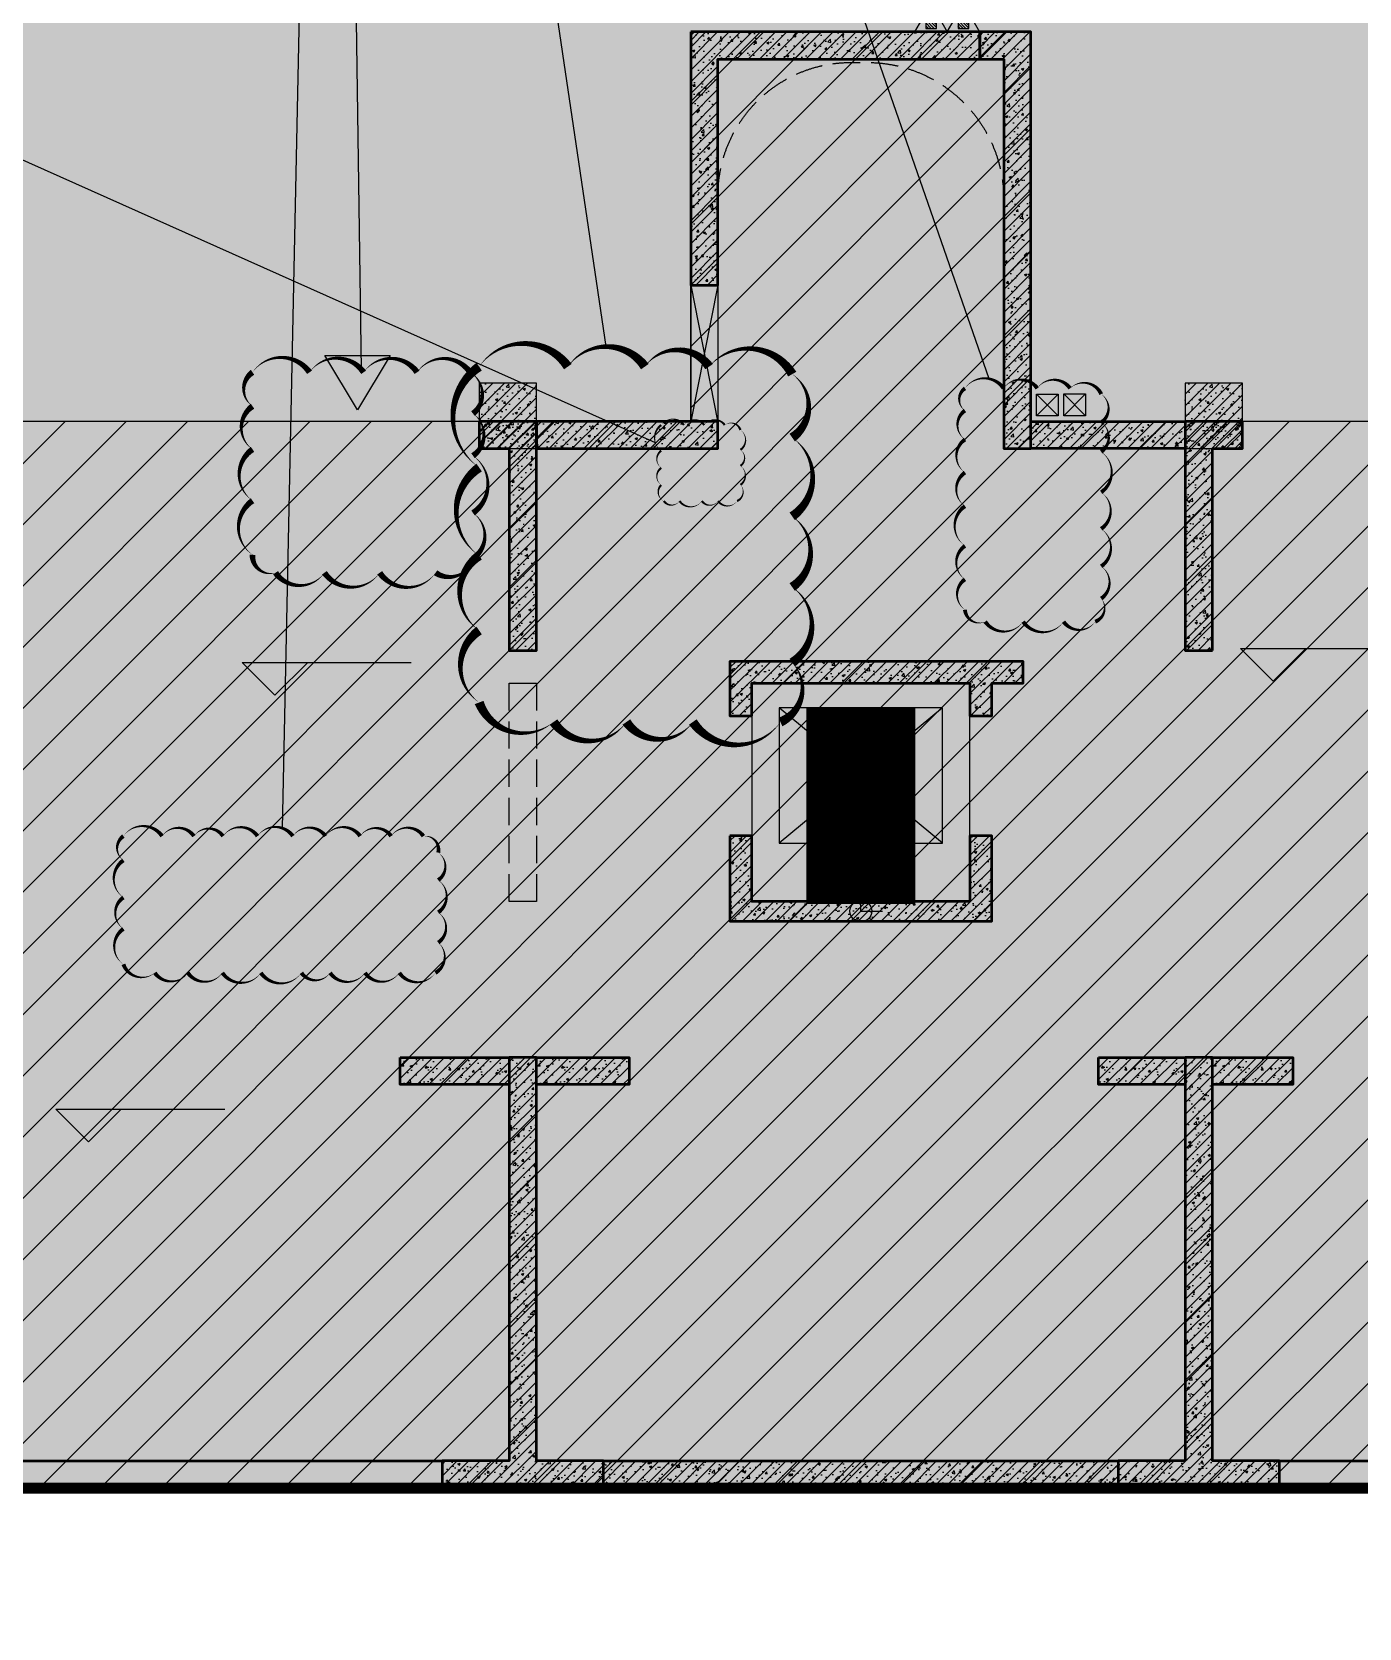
# Model space of a CAD drawing. Extents: x -1338203 to 1886333, y -530034 to 1031844.
# Drawn here: x 656516 to 668685, y 80364 to 94996 of the extents above; entities that cross this region are included whole.
import ezdxf

# ---------------------------------------------------------------- set-up
doc = ezdxf.new("R2010")
doc.units = 0
doc.header["$LTSCALE"] = 1000
doc.header["$MEASUREMENT"] = 0
doc.linetypes.add('A-14-平面B1$0$DASH', pattern=[0.35, 0.25, -0.1])
for name, color, linetype, plot in [('A-001-主楼相对位置参照$0$AAD-A-MARK', 6, 'Continuous', False), ('A-14-平面B1$0$AAD-A-MARK', 6, 'Continuous', False), ('A-14-平面B1$0$AAD-A-MODIFY_20230109', 201, 'Continuous', False), ('A-14-平面B1$0$AAD-A-MODIFY_20230111', 201, 'Continuous', False), ('S14柱墙B1_1$0$AAD-A-MARK', 6, 'Continuous', False), ('负一层消火栓$0$0P-辅助框', 8, 'Continuous', False)]:
    doc.layers.add(name, color=color, linetype=linetype, plot=plot)
for name, color, linetype in [('A-14-平面B1$0$0A-A-SYMB-ELEV', 150, 'Continuous'), ('A-14-平面B1$0$0A-B-D&W', 135, 'Continuous'), ('A-14-平面B1$0$0A-E-EVTR', 2, 'Continuous'), ('A-14-平面B1$0$0A-E-STRS', 2, 'Continuous'), ('p-a-core', 1, 'Continuous'), ('S001地下一墙柱$0$S001地下一墙柱$0$0S-CC-LINE', 52, 'Continuous'), ('S001地下一墙柱$0$S001地下一墙柱$0$0S-CW-HATCH', 251, 'Continuous'), ('S001地下一墙柱$0$S001地下一墙柱$0$0S-CW-HATCH-UP', 251, 'Continuous'), ('S14柱墙B1_1$0$0S-CW-HATCH', 251, 'Continuous'), ('S14柱墙B1_1$0$0S-CW-HATCH-UP', 251, 'Continuous'), ('S14柱墙B1_1$0$0S-S-HOLE', 55, 'Continuous'), ('地面指向箭头', 7, 'Continuous'), ('负一层消火栓$0$0P-EQUIP-FH', 7, 'Continuous')]:
    doc.layers.add(name, color=color, linetype=linetype)
doc.layers.add('p-h-walkable', color=7, linetype='Continuous', lineweight=70, true_color=0xf0f0f0)
doc.layers.add('S14柱墙B1_1$0$0S-CW-LINE', color=7, linetype='Continuous', lineweight=50)
pattern_1 = [(45, (126415.59, -296186.8), (-53.033009, 53.033009), []), (50, (126415.59, -296186.8), (215.178055, -18.82564), [22.5, -247.5]), (355, (126415.59, -296186.8), (-41.6254, 225.65764), [18, -198]), (100.4514, (126433.52, -296188.37), (173.552815, 206.83186), [19.12206, -210.342634]), (46.1842, (126415.6, -296126.8), (320.17231, -49.6557), [33.75, -371.25]), (96.6356, (126442.27, -296130.94), (280.39881, 292.23536), [28.68309, -315.5139]), (351.1842, (126415.6, -296126.8), (280.39858, 292.23558), [27, -297]), (21, (126445.59, -296141.8), (179.072116, -120.785667), [22.5, -247.5]), (326, (126445.59, -296141.8), (72.9946, 217.54501), [18, -198]), (71.4514, (126460.51, -296151.87), (252.06679, 96.75915), [19.12206, -210.342634]), (37.5, (126415.59, -296186.8), (3.647957, 99.868156), [0, -195.6, 0, -201, 0, -198.75]), (7.5, (126415.59, -296186.8), (78.920861, 118.323514), [0, -114.6, 0, -191.1, 0, -75.75]), (327.5, (126348.69, -296186.8), (160.146731, -6.766462), [0, -75, 0, -234, 0, -310.5]), (317.5, (126318.69, -296186.8), (174.95585, 30.031495), [0, -97.5, 0, -155.4, 0, -220.5])]
pattern_2 = [(45, (-1692902.3, -184090.26), (-53.0330086, 53.0330086), []), (50, (-1692902.3, -184090.26), (215.178055, -18.82564), [22.5, -247.5]), (355, (-1692902.3, -184090.26), (-41.6254, 225.65764), [18, -198]), (100.4514, (-1692884.37, -184091.83), (173.552815, 206.831863), [19.122057, -210.342634]), (46.1842, (-1692902.3, -184030.26), (320.172315, -49.655704), [33.75, -371.25]), (96.6356, (-1692875.62, -184034.4), (280.39881, 292.23536), [28.683086, -315.5139]), (351.1842, (-1692902.3, -184030.26), (280.398584, 292.23558), [27, -297]), (21, (-1692872.3, -184045.26), (179.072116, -120.785667), [22.5, -247.5]), (326, (-1692872.3, -184045.26), (72.9946, 217.545014), [18, -198]), (71.4514, (-1692857.38, -184055.32), (252.066789, 96.759149), [19.122057, -210.342634]), (37.5, (-1692902.3, -184090.26), (3.6479566, 99.8681561), [0, -195.6, 0, -201, 0, -198.75]), (7.5, (-1692902.3, -184090.26), (78.920861, 118.3235136), [0, -114.6, 0, -191.1, 0, -75.75]), (327.5, (-1692969.2, -184090.26), (160.1467309, -6.7664615), [0, -75, 0, -234, 0, -310.5]), (317.5, (-1692999.2, -184090.26), (174.955851, 30.031495), [0, -97.5, 0, -155.4, 0, -220.5])]
pattern_3 = [(45, (-1692902.3, -184090.26), (-53.0330086, 53.0330086), []), (50, (-1692902.3, -184090.26), (215.178055, -18.82564), [22.5, -247.5]), (355, (-1692902.3, -184090.26), (-41.6254, 225.65764), [18, -198]), (100.4514, (-1692884.37, -184091.83), (173.552815, 206.831863), [19.122057, -210.342634]), (46.1842, (-1692902.3, -184030.26), (320.172315, -49.655704), [33.75, -371.25]), (96.6356, (-1692875.62, -184034.4), (280.39881, 292.23536), [28.683086, -315.5139]), (351.1842, (-1692902.3, -184030.26), (280.398584, 292.23558), [27, -297]), (21, (-1692872.3, -184045.26), (179.072116, -120.785667), [22.5, -247.5]), (326, (-1692872.3, -184045.26), (72.9946, 217.545014), [18, -198]), (71.4514, (-1692857.38, -184055.32), (252.066789, 96.759149), [19.122057, -210.342634]), (37.5, (-1692902.3, -184090.26), (3.6479566, 99.8681561), [0, -195.6, 0, -201, 0, -198.75]), (7.5, (-1692902.3, -184090.26), (78.920861, 118.3235136), [0, -114.6, 0, -191.1, 0, -75.75]), (327.5, (-1692969.2, -184090.26), (160.1467309, -6.7664615), [0, -75, 0, -234, 0, -310.5]), (317.5, (-1692999.2, -184090.26), (174.955851, 30.031495), [0, -97.5, 0, -155.4, 0, -220.5])]

# ---------------------------------------------------------------- blocks, each defined once
blk = doc.blocks.new('负一层消火栓$0$辅助框100')
at = {"layer": '负一层消火栓$0$0P-辅助框'}
for p, q in [((38498603834.284988, 3558149310.238215), (38498603633.796402, 3558149510.501472)), ((38498603633.796402, 3558149310.238215), (38498603834.284988, 3558149510.501472))]:
    blk.add_line(p, q, dxfattribs=at)
blk.add_lwpolyline([(38498603633.796402, 3558149510.501472), (38498603834.284988, 3558149510.501472), (38498603834.284988, 3558149310.238215), (38498603633.796402, 3558149310.238215)], close=True, dxfattribs=at)
blk = doc.blocks.new('负一层消火栓$0$$TwtSys$00000546')
h = blk.add_hatch()
h.set_pattern_fill('ANSI31', color=256, scale=200, style=0)
h.set_pattern_definition([(45, (-38543.802, -6670.83), (-17.67767, 17.67767), [])])
h.paths.add_polyline_path([(-65, 174), (65, 174), (65, 44), (-65, 44)])
for points in [[(0, 344), (-198, 0), (198, 0)], [(-65, 174), (65, 174), (65, 44), (-65, 44)]]:
    blk.add_lwpolyline(points, close=True)
blk = doc.blocks.new('负一层消火栓')
at = {"layer": '负一层消火栓$0$0P-EQUIP-FH', "xscale": -0.75, "yscale": 0.75, "zscale": 0.75}
for p in [(-101605, -211894), (-101308, -211894)]:
    blk.add_blockref('负一层消火栓$0$$TwtSys$00000546', p, dxfattribs=at)
at = {"layer": '负一层消火栓$0$0P-辅助框', "rotation": 90}
blk.add_blockref('负一层消火栓$0$辅助框100', (3558048872, -38498819047), dxfattribs=at)
at = {"layer": '负一层消火栓$0$0P-辅助框'}
blk.add_blockref('负一层消火栓$0$辅助框100', (-38498704022, -3558364723), dxfattribs=at)
blk = doc.blocks.new('A$C488321c4')
at = {"layer": '地面指向箭头'}
h = blk.add_hatch(color=251, dxfattribs=at)
h.dxf.hatch_style = 1
h.paths.add_polyline_path([(247156, -269731), (246856, -270231), (246556, -269731)])
at = {"layer": '地面指向箭头', "color": 251, "flags": 128}
blk.add_lwpolyline([(247156, -269731), (246856, -270231), (246556, -269731), (247156, -269731)], dxfattribs=at)
blk = doc.blocks.new('A$Cd3af7b6b')
at = {"layer": '地面指向箭头'}
h = blk.add_hatch(color=251, dxfattribs=at)
h.dxf.hatch_style = 1
h.paths.add_polyline_path([(247156, 150769), (246856, 150269), (246556, 150769)])
at = {"layer": '地面指向箭头', "color": 251, "flags": 128}
blk.add_lwpolyline([(247156, 150769), (246856, 150269), (246556, 150769), (247156, 150769)], dxfattribs=at)
blk = doc.blocks.new('A-14-平面B1')
at = {"layer": 'A-14-平面B1$0$0A-A-SYMB-ELEV'}
for p, q in [((3781, 2109), (3481, 2409)), ((3481, 2409), (5030, 2409)), ((3781, 2109), (4081, 2409)), ((-5372, 1979), (-5672, 2279)), ((-5672, 2279), (-4123, 2279)), ((-5372, 1979), (-5072, 2279)), ((-7081, -2115), (-7381, -1815)), ((-7381, -1815), (-5832, -1815)), ((-7081, -2115), (-6781, -1815))]:
    blk.add_line(p, q, dxfattribs=at)
at = {"layer": 'A-14-平面B1$0$0A-B-D&W', "linetype": 'A-14-平面B1$0$DASH'}
blk.add_lwpolyline([(-3225, 2090), (-2975, 2090), (-2975, 90), (-3225, 90)], close=True, dxfattribs=at)
at = {"layer": 'A-14-平面B1$0$0A-E-EVTR'}
for p, q in [((750, 1865), (-750, 1865)), ((-750, 1865), (-750, 625)), ((750, 625), (-750, 1865)), ((750, 1865), (-750, 625)), ((750, 625), (750, 1865)), ((-750, 625), (750, 625)), ((450, 470), (-450, 470)), ((-450, 470), (-450, 315)), ((450, 315), (450, 470)), ((-450, 315), (450, 315))]:
    blk.add_line(p, q, dxfattribs=at)
at = {"layer": 'A-14-平面B1$0$0A-E-STRS'}
blk.add_line((60, 4500), (60, 4500), dxfattribs=at)
at = {"layer": 'A-14-平面B1$0$0A-E-STRS', "linetype": 'A-14-平面B1$0$DASH', "flags": 128}
blk.add_lwpolyline([(-1310, 6560, -0.414214), (-90, 7780), (70, 7780, -0.402764), (1310, 6560)], format="xyb", dxfattribs=at)
at = {"layer": 'A-14-平面B1$0$AAD-A-MARK'}
for q in [(0, 200), (0, 200), (200, 0), (200, 0)]:
    blk.add_line((0, 0), q, dxfattribs=at)
blk.add_circle((0, 0), 100, dxfattribs=at)
blk.add_circle((0, 0), 100, dxfattribs=at)
at = {"layer": 'A-14-平面B1$0$AAD-A-MODIFY_20230109', "color": 6}
for p, q in [((-5304, 761), (-4853, 22407)), ((-2334, 5176), (-4899, 22408)), ((1177, 4880), (-4903, 22371)), ((-4580, 4967), (-4823, 22262))]:
    blk.add_line(p, q, dxfattribs=at)
at = {"layer": 'A-14-平面B1$0$AAD-A-MODIFY_20230109', "color": 6, "flags": 128}
for points in [[(-3500, 4992, 0, 86.2, -0.520567), (-2686, 4992, 0, 86.2, -0.520567), (-1980, 4992, 0, 86.2, -0.520567), (-1391, 4992, 0, 86.2, -0.520567), (-629, 4923, 0, 86.2, -0.520567), (-629, 4341, 0, 86.2, -0.520567), (-629, 3619, 0, 86.2, -0.520567), (-629, 2971, 0, 86.2, -0.520567), (-629, 2278, 0, 86.2, -0.520567), (-737, 1734, 0, 86.2, -0.520567), (-1541, 1734, 0, 86.2, -0.520567), (-2150, 1734, 0, 86.2, -0.520567), (-2818, 1734, 0, 86.2, -0.520567), (-3500, 1913, 0, 86.2, -0.520567), (-3500, 2573, 0, 86.2, -0.520567), (-3500, 3259, 0, 86.2, -0.520567), (-3500, 4067, 0, 86.2, -0.520567)], [(-5578, 4940, 0, 55.1, -0.520567), (-5055, 4940, 0, 55.1, -0.520567), (-4559, 4940, 0, 55.1, -0.520567), (-4069, 4940, 0, 55.1, -0.520567), (-3583, 4940, 0, 55.1, -0.520567), (-3556, 4561, 0, 55.1, -0.520567), (-3556, 4175, 0, 55.1, -0.520567), (-3556, 3650, 0, 55.1, -0.520567), (-3556, 3233, 0, 55.1, -0.520567), (-3899, 3102, 0, 55.1, -0.520567), (-4412, 3102, 0, 55.1, -0.520567), (-4919, 3102, 0, 55.1, -0.520567), (-5367, 3102, 0, 55.1, -0.520567), (-5578, 3267, 0, 55.1, -0.520567), (-5578, 3763, 0, 55.1, -0.520567), (-5578, 4234, 0, 55.1, -0.520567), (-5578, 4629, 0, 55.1, -0.520567)], [(955, 4793, 0, 37.5, -0.520567), (1309, 4793, 0, 37.5, -0.520567), (1618, 4793, 0, 37.5, -0.520567), (1919, 4793, 0, 37.5, -0.520567), (2204, 4740, 0, 37.5, -0.520567), (2204, 4480, 0, 37.5, -0.520567), (2204, 4211, 0, 37.5, -0.520567), (2204, 3840, 0, 37.5, -0.520567), (2204, 3505, 0, 37.5, -0.520567), (2204, 3161, 0, 37.5, -0.520567), (2204, 2866, 0, 37.5, -0.520567), (2149, 2654, 0, 37.5, -0.520567), (1859, 2654, 0, 37.5, -0.520567), (1488, 2654, 0, 37.5, -0.520567), (1140, 2654, 0, 37.5, -0.520567), (955, 2763, 0, 37.5, -0.520567), (955, 3042, 0, 37.5, -0.520567), (955, 3349, 0, 37.5, -0.520567), (955, 3713, 0, 37.5, -0.520567), (955, 4021, 0, 37.5, -0.520567), (955, 4324, 0, 37.5, -0.520567), (955, 4589, 0, 37.5, -0.520567)], [(-6762, 688, 0, 37.6, -0.520567), (-6407, 688, 0, 37.6, -0.520567), (-6115, 688, 0, 37.6, -0.520567), (-5848, 688, 0, 37.6, -0.520567), (-5532, 688, 0, 37.6, -0.520567), (-5208, 688, 0, 37.6, -0.520567), (-4909, 688, 0, 37.6, -0.520567), (-4591, 688, 0, 37.6, -0.520567), (-4307, 688, 0, 37.6, -0.520567), (-4011, 688, 0, 37.6, -0.520567), (-3875, 537, 0, 37.6, -0.520567), (-3875, 285, 0, 37.6, -0.520567), (-3875, -11, 0, 37.6, -0.520567), (-3875, -288, 0, 37.6, -0.520567), (-3901, -565, 0, 37.6, -0.520567), (-4232, -565, 0, 37.6, -0.520567), (-4547, -565, 0, 37.6, -0.520567), (-4867, -565, 0, 37.6, -0.520567), (-5130, -565, 0, 37.6, -0.520567), (-5502, -565, 0, 37.6, -0.520567), (-5855, -565, 0, 37.6, -0.520567), (-6171, -565, 0, 37.6, -0.520567), (-6474, -565, 0, 37.6, -0.520567), (-6762, -487, 0, 37.6, -0.520567), (-6762, -162, 0, 37.6, -0.520567), (-6762, 126, 0, 37.6, -0.520567), (-6762, 466, 0, 37.6, -0.520567)]]:
    blk.add_lwpolyline(points, format="xyseb", close=True, dxfattribs=at)
at = {"layer": 'A-14-平面B1$0$AAD-A-MODIFY_20230111', "color": 4}
blk.add_line((-1884, 4294), (-20218, 12477), dxfattribs=at)
at = {"layer": 'A-14-平面B1$0$AAD-A-MODIFY_20230111', "color": 4, "flags": 128}
blk.add_lwpolyline([(-1830, 4456, 0, 20.9, -0.520567), (-1622, 4456, 0, 20.9, -0.520567), (-1436, 4456, 0, 20.9, -0.520567), (-1248, 4456, 0, 20.9, -0.520567), (-1104, 4411, 0, 20.9, -0.520567), (-1104, 4229, 0, 20.9, -0.520567), (-1104, 4082, 0, 20.9, -0.520567), (-1104, 3908, 0, 20.9, -0.520567), (-1135, 3760, 0, 20.9, -0.520567), (-1309, 3760, 0, 20.9, -0.520567), (-1458, 3760, 0, 20.9, -0.520567), (-1663, 3760, 0, 20.9, -0.520567), (-1807, 3760, 0, 20.9, -0.520567), (-1830, 3907, 0, 20.9, -0.520567), (-1830, 4064, 0, 20.9, -0.520567), (-1830, 4221, 0, 20.9, -0.520567)], format="xyseb", close=True, dxfattribs=at)
blk = doc.blocks.new('A-001-主楼相对位置参照')
at = {"layer": 'A-001-主楼相对位置参照$0$AAD-A-MARK'}
blk.add_lwpolyline([(-103249, -219863), (-101249, -219863), (-101249, -217863), (-103249, -217863)], close=True, dxfattribs=at)

msp = doc.modelspace()

# ---------------------------------------------------------------- hatches: boundary and pattern name
at = {"ltscale": 0.002}
h = msp.add_hatch(dxfattribs=at)
h.set_pattern_fill('ANSI31', color=8, scale=250)
h.set_pattern_definition([(45, (321361.53, 273455.2), (-280.633, 280.633), [])])
h.paths.add_polyline_path([(712866.6, 90425.6), (710876.6, 90425.6), (710876.6, 91425.6), (706406.6, 91425.6), (706406.6, 91425.6), (698376.6, 91425.6), (698376.6, 94995.6), (695256.6, 94995.6), (695256.6, 91425.6), (687226.6, 91425.6), (687226.6, 90425.6), (684786.6, 90425.6), (684786.6, 91425.6), (682456.6, 91425.6), (682456.6, 90425.6), (678476.6, 90425.6), (678476.6, 91425.6), (676256.6, 91425.6), (676256.6, 90425.6), (673706.6, 90425.6), (673706.6, 91425.6), (665676.6, 91425.6), (665676.6, 94995.6), (662556.6, 94995.6), (662556.6, 91425.6), (654526.6, 91425.6), (654526.6, 90425.6), (653916.6, 90425.6), (649906.6, 90425.6), (647816.6, 90425.6), (647816.6, 81645.6), (650701.6, 81645.6), (650701.6, 81045.6), (650951.6, 81045.6), (650951.6, 81645.6), (652281.6, 81645.6), (652281.6, 81045.6), (652531.6, 81045.6), (652531.6, 81645.6), (654356.6, 81645.6), (654356.6, 81045.6), (654776.6, 81045.6), (654776.6, 81645.6), (673456.6, 81645.6), (673456.6, 81045.6), (673876.6, 81045.6), (673876.6, 81645.6), (675701.6, 81645.6), (675701.6, 81045.6), (675951.6, 81045.6), (675951.6, 81645.6), (677281.6, 81645.6), (677281.6, 81045.6), (677531.6, 81045.6), (677531.6, 81645.6), (683401.6, 81645.6), (683401.6, 81045.6), (683651.6, 81045.6), (683651.6, 81645.6), (684981.6, 81645.6), (684981.6, 81045.6), (685231.6, 81045.6), (685231.6, 81645.6), (687056.6, 81645.6), (687056.6, 81045.6), (687476.6, 81045.6), (687476.6, 81645.6), (706156.6, 81645.6), (706156.6, 81045.6), (706576.6, 81045.6), (706576.6, 81645.6), (708401.6, 81645.6), (708401.6, 81045.6), (708651.6, 81045.6), (708651.6, 81645.6), (709981.6, 81645.6), (709981.6, 81045.6), (710231.6, 81045.6), (710231.6, 81645.6), (717486.6, 81645.6), (717486.6, 83725.6), (717486.6, 85725.6), (717486.6, 92995.6), (712866.6, 92995.6)])
at = {"layer": 'p-h-walkable', "ltscale": 0.002}
h = msp.add_hatch(color=256, dxfattribs=at)
h.dxf.hatch_style = 1
h.paths.add_polyline_path([(633826.6, 244460.7), (640276.6, 244575.6), (640576.6, 234544.8), (645576.7, 234544.6), (645576.7, 209278.9), (732355.9, 209029), (732355.1, 235229.9), (738506.7, 235229.9), (738506.6, 268838.9), (732734.3, 268838.9), (732734.3, 272898.9), (711963.1, 272898.9), (711963.1, 278984.7), (717256.7, 278984.7), (717256.7, 284049), (733571.6, 284135.6), (733996.6, 290449.1), (739216.6, 290449.1), (739766.6, 284299.1), (754626.6, 284299.1), (755296.6, 290449.1), (760516.6, 290449.1), (760816.6, 283049.1), (760816.3, 275879.2), (775122.6, 275879.2), (776006.6, 274138.9), (776006.6, 259429.1), (778716.6, 259429.1), (778716.6, 238849.1), (783416.6, 238849.1), (783416.6, 237229.1), (782066.6, 237229.1), (782066.6, 234429.1), (779546.6, 234429.1), (779546.6, 237129.1), (773916.6, 237129.1), (773916.6, 243229.1), (764306.6, 243225.6), (764306.6, 236639.1), (760766.6, 236639.1), (760766.6, 234429.1), (758246.6, 234429.1), (758246.6, 238649.1), (762116.6, 238649.1), (762116.6, 243225.6), (748656.6, 243225.6), (748756.3, 207529.1), (800106.6, 207528.9), (800206.7, 201639.7), (812908.2, 202239.1), (812576.6, 180449.3), (744206, 180449.3), (744206, 173439), (728556.7, 173439), (728556.6, 122289.1), (746356.6, 122289.1), (750916.6, 132325.6), (842896.6, 132325.6), (843211.6, 121345.6), (839116.6, 121345.6), (839116.6, 93449.1), (864906.6, 93449.1), (864906.6, 79694), (875856.6, 74929.1), (875856.6, 65749.1), (834560.6, 65749.1), (839142.9, 28436.3), (869465.5, 32160.2), (871163.4, 18334), (873704.3, 18646.1), (877328.9, 5540.2), (761876.2, -8638.5), (761133.2, 2082.3), (764950.9, 5291.5), (763253.1, 19116.3), (799242.7, 23536.1), (793807.6, 65749.1), (750756.6, 65749.1), (751556.6, 81645.6), (636016.6, 81645.6), (636016.6, 96345.6), (629416.6, 96345.6), (629416.6, 118203.2), (622306.6, 118203.2), (622286.6, 139083.2), (644406.6, 137003.2), (644406.6, 129968.2), (656656.6, 129968.2), (656406.6, 138083.2), (712156.6, 138083.2), (711856.6, 184449.1), (581811.6, 184349.1), (581826.6, 197199.1), (585876.6, 197449.1), (585976.6, 209279), (629226.6, 209578.9), (628926.8, 236145.4), (633826.6, 236145.6)])
at = {"layer": 'S001地下一墙柱$0$S001地下一墙柱$0$0S-CW-HATCH'}
h = msp.add_hatch(color=256, dxfattribs=at)
h.dxf.hatch_style = 1
h.paths.add_polyline_path([(661141.6, 91775.6), (660616.6, 91775.6), (660616.6, 91175.6), (661141.6, 91175.6)])
h = msp.add_hatch(color=256, dxfattribs=at)
h.dxf.hatch_style = 1
h.paths.add_polyline_path([(667616.6, 91775.6), (667091.6, 91775.6), (667091.6, 91175.6), (667616.6, 91175.6)])
at = {"layer": 'S001地下一墙柱$0$S001地下一墙柱$0$0S-CW-HATCH-UP'}
h = msp.add_hatch(dxfattribs=at)
h.set_pattern_fill('钢筋混凝土', color=256, scale=30)
h.set_pattern_definition([(45, (693452.34, 100727.31), (-53.03301, 53.03301), []), (50, (693452.34, 100727.31), (215.1781, -18.8256), [22.5, -247.5]), (355, (693452.34, 100727.31), (-41.6254, 225.6576), [18, -198]), (100.4514, (693470.27, 100725.74), (173.5528, 206.8319), [19.122, -210.3426]), (46.1842, (693452.34, 100787.31), (320.1723, -49.6557), [33.75, -371.25]), (96.6356, (693479.02, 100783.18), (280.3988, 292.2354), [28.683, -315.514]), (351.1842, (693452.34, 100787.3), (280.3986, 292.2356), [27, -297]), (21, (693482.34, 100772.31), (179.0721, -120.7857), [22.5, -247.5]), (326, (693482.34, 100772.31), (72.9946, 217.545), [18, -198]), (71.4514, (693497.26, 100762.25), (252.0668, 96.7591), [19.122, -210.3426]), (37.5, (693452.34, 100727.31), (3.64796, 99.86816), [0, -195.6, 0, -201, 0, -198.75]), (7.5, (693452.34, 100727.31), (78.92086, 118.3235), [0, -114.6, 0, -191.1, 0, -75.75]), (327.5, (693385.44, 100727.31), (160.14673, -6.76646), [0, -75, 0, -234, 0, -310.5]), (317.5, (693355.44, 100727.31), (174.95585, 30.0315), [0, -97.5, 0, -155.4, 0, -220.5])])
h.paths.add_polyline_path([(661141.6, 91775.6), (660616.6, 91775.6), (660616.6, 91175.6), (661141.6, 91175.6)])
h = msp.add_hatch(dxfattribs=at)
h.set_pattern_fill('钢筋混凝土', color=256, scale=30)
h.set_pattern_definition([(45, (699902.34, 100727.31), (-53.03301, 53.03301), []), (50, (699902.34, 100727.31), (215.1781, -18.8256), [22.5, -247.5]), (355, (699902.34, 100727.31), (-41.6254, 225.6576), [18, -198]), (100.4514, (699920.27, 100725.74), (173.5528, 206.8319), [19.122, -210.3426]), (46.1842, (699902.34, 100787.31), (320.1723, -49.6557), [33.75, -371.25]), (96.6356, (699929.02, 100783.18), (280.3988, 292.2354), [28.683, -315.514]), (351.1842, (699902.34, 100787.3), (280.3986, 292.2356), [27, -297]), (21, (699932.34, 100772.31), (179.0721, -120.7857), [22.5, -247.5]), (326, (699932.34, 100772.31), (72.9946, 217.545), [18, -198]), (71.4514, (699947.26, 100762.25), (252.0668, 96.7591), [19.122, -210.3426]), (37.5, (699902.34, 100727.31), (3.64796, 99.86816), [0, -195.6, 0, -201, 0, -198.75]), (7.5, (699902.34, 100727.31), (78.92086, 118.3235), [0, -114.6, 0, -191.1, 0, -75.75]), (327.5, (699835.44, 100727.31), (160.14673, -6.76646), [0, -75, 0, -234, 0, -310.5]), (317.5, (699805.44, 100727.31), (174.95585, 30.0315), [0, -97.5, 0, -155.4, 0, -220.5])])
h.paths.add_polyline_path([(667616.6, 91775.6), (667091.6, 91775.6), (667091.6, 91175.6), (667616.6, 91175.6)])
at = {"layer": 'S14柱墙B1_1$0$0S-CW-HATCH'}
h = msp.add_hatch(color=256, dxfattribs=at)
h.dxf.hatch_style = 1
h.paths.add_polyline_path([(662556.6, 94995.6), (662556.6, 92675.6), (662806.6, 92675.6), (662806.6, 94745.6), (665206.6, 94745.6), (665206.6, 94995.6)])
h = msp.add_hatch(color=256, dxfattribs=at)
h.dxf.hatch_style = 1
h.paths.add_polyline_path([(665206.6, 94745.6), (665426.6, 94745.6), (665426.6, 91175.6), (665676.6, 91175.6), (665676.6, 94995.6), (665206.6, 94995.6)])
h = msp.add_hatch(color=256, dxfattribs=at)
h.dxf.hatch_style = 1
h.paths.add_polyline_path([(660616.6, 91175.6), (660891.6, 91175.6), (660891.6, 89325.6), (661141.6, 89325.6), (661141.6, 91425.6), (660616.6, 91425.6)])
h = msp.add_hatch(color=256, dxfattribs=at)
h.dxf.hatch_style = 1
h.paths.add_polyline_path([(662806.6, 91425.6), (661141.6, 91425.6), (661141.6, 91175.6), (662806.6, 91175.6)])
h = msp.add_hatch(color=256, dxfattribs=at)
h.dxf.hatch_style = 1
h.paths.add_polyline_path([(665676.6, 91425.6), (667091.6, 91425.6), (667091.6, 91175.6), (665676.6, 91175.6)])
h = msp.add_hatch(color=256, dxfattribs=at)
h.dxf.hatch_style = 1
h.paths.add_polyline_path([(667341.6, 89325.6), (667341.6, 91175.6), (667616.6, 91175.6), (667616.6, 91425.6), (667091.6, 91425.6), (667091.6, 89325.6)])
h = msp.add_hatch(color=256, dxfattribs=at)
h.dxf.hatch_style = 1
h.paths.add_polyline_path([(663116.6, 88725.6), (663116.6, 89025.6), (664226.6, 89025.6), (665116.6, 89025.6), (665116.6, 88725.6), (665316.6, 88725.6), (665316.6, 89025.6), (665606.6, 89025.6), (665606.6, 89205.6), (665606.6, 89225.6), (662936.6, 89225.6), (662916.6, 89225.6), (662916.6, 88725.6)])
h = msp.add_hatch(color=256, dxfattribs=at)
h.dxf.hatch_style = 1
h.paths.add_polyline_path([(662916.6, 87625.6), (662916.6, 86845.6), (664116.6, 86845.6), (665316.6, 86845.6), (665316.6, 87625.6), (665116.6, 87625.6), (665116.6, 87025.6), (664116.6, 87025.6), (663116.6, 87025.6), (663116.6, 87625.6)])
h = msp.add_hatch(color=256, dxfattribs=at)
h.dxf.hatch_style = 1
h.paths.add_polyline_path([(659891.6, 85595.6), (660891.6, 85595.6), (660891.6, 85345.6), (659891.6, 85345.6)])
h = msp.add_hatch(color=256, dxfattribs=at)
h.dxf.hatch_style = 1
h.paths.add_polyline_path([(660276.6, 81645.6), (661016.6, 81645.6), (661756.6, 81645.6), (661756.6, 81895.6), (661141.6, 81895.6), (661141.6, 85595.6), (660891.6, 85595.6), (660891.6, 81895.6), (660276.6, 81895.6)])
h = msp.add_hatch(color=256, dxfattribs=at)
h.dxf.hatch_style = 1
h.paths.add_polyline_path([(661141.6, 85595.6), (661991.6, 85595.6), (661991.6, 85345.6), (661141.6, 85345.6)])
h = msp.add_hatch(color=256, dxfattribs=at)
h.dxf.hatch_style = 1
h.paths.add_polyline_path([(666296.6, 85595.6), (667091.6, 85595.6), (667091.6, 85345.6), (666296.6, 85345.6)])
h = msp.add_hatch(color=256, dxfattribs=at)
h.dxf.hatch_style = 1
h.paths.add_polyline_path([(667091.6, 81895.6), (666476.6, 81895.6), (666476.6, 81645.6), (667216.6, 81645.6), (667956.6, 81645.6), (667956.6, 81895.6), (667341.6, 81895.6), (667341.6, 85595.6), (667091.6, 85595.6)])
h = msp.add_hatch(color=256, dxfattribs=at)
h.dxf.hatch_style = 1
h.paths.add_polyline_path([(667341.6, 85595.6), (668076.6, 85595.6), (668076.6, 85345.6), (667341.6, 85345.6)])
h = msp.add_hatch(color=256, dxfattribs=at)
h.dxf.hatch_style = 1
h.paths.add_polyline_path([(654776.6, 81895.6), (660276.6, 81895.6), (660276.6, 81645.6), (654776.6, 81645.6)])
h = msp.add_hatch(color=256, dxfattribs=at)
h.dxf.hatch_style = 1
h.paths.add_polyline_path([(661756.6, 81895.6), (666476.6, 81895.6), (666476.6, 81645.6), (661756.6, 81645.6)])
h = msp.add_hatch(color=256, dxfattribs=at)
h.dxf.hatch_style = 1
h.paths.add_polyline_path([(667956.6, 81895.6), (673456.6, 81895.6), (673456.6, 81645.6), (667956.6, 81645.6)])
at = {"layer": 'S14柱墙B1_1$0$0S-CW-HATCH-UP'}
h = msp.add_hatch(dxfattribs=at)
h.set_pattern_fill('钢筋混凝土', color=256, scale=30)
h.set_pattern_definition(pattern_1)
h.paths.add_polyline_path([(662556.6, 94995.6), (662556.6, 92675.6), (662806.6, 92675.6), (662806.6, 94745.6), (665206.6, 94745.6), (665206.6, 94995.6)])
h = msp.add_hatch(dxfattribs=at)
h.set_pattern_fill('钢筋混凝土', color=256, scale=30)
h.set_pattern_definition(pattern_1)
h.paths.add_polyline_path([(665206.6, 94745.6), (665426.6, 94745.6), (665426.6, 91175.6), (665676.6, 91175.6), (665676.6, 94995.6), (665206.6, 94995.6)])
h = msp.add_hatch(dxfattribs=at)
h.set_pattern_fill('钢筋混凝土', color=256, scale=30)
h.set_pattern_definition(pattern_1)
h.paths.add_polyline_path([(660616.6, 91175.6), (660891.6, 91175.6), (660891.6, 89325.6), (661141.6, 89325.6), (661141.6, 91425.6), (660616.6, 91425.6)])
h = msp.add_hatch(dxfattribs=at)
h.set_pattern_fill('钢筋混凝土', color=256, scale=30)
h.set_pattern_definition(pattern_3)
h.paths.add_polyline_path([(662806.6, 91425.6), (661141.6, 91425.6), (661141.6, 91175.6), (662806.6, 91175.6)])
h = msp.add_hatch(dxfattribs=at)
h.set_pattern_fill('钢筋混凝土', color=256, scale=30)
h.set_pattern_definition(pattern_3)
h.paths.add_polyline_path([(665676.6, 91425.6), (667091.6, 91425.6), (667091.6, 91175.6), (665676.6, 91175.6)])
h = msp.add_hatch(dxfattribs=at)
h.set_pattern_fill('钢筋混凝土', color=256, scale=30)
h.set_pattern_definition(pattern_1)
h.paths.add_polyline_path([(667341.6, 89325.6), (667341.6, 91175.6), (667616.6, 91175.6), (667616.6, 91425.6), (667091.6, 91425.6), (667091.6, 89325.6)])
h = msp.add_hatch(dxfattribs=at)
h.set_pattern_fill('钢筋混凝土', color=256, scale=30)
h.set_pattern_definition(pattern_1)
h.paths.add_polyline_path([(663116.6, 88725.6), (663116.6, 89025.6), (664226.6, 89025.6), (665116.6, 89025.6), (665116.6, 88725.6), (665316.6, 88725.6), (665316.6, 89025.6), (665606.6, 89025.6), (665606.6, 89205.6), (665606.6, 89225.6), (662936.6, 89225.6), (662916.6, 89225.6), (662916.6, 88725.6)])
h = msp.add_hatch(dxfattribs=at)
h.set_pattern_fill('钢筋混凝土', color=256, scale=30)
h.set_pattern_definition(pattern_1)
h.paths.add_polyline_path([(662916.6, 87625.6), (662916.6, 86845.6), (664116.6, 86845.6), (665316.6, 86845.6), (665316.6, 87625.6), (665116.6, 87625.6), (665116.6, 87025.6), (664116.6, 87025.6), (663116.6, 87025.6), (663116.6, 87625.6)])
h = msp.add_hatch(dxfattribs=at)
h.set_pattern_fill('钢筋混凝土', color=256, scale=30)
h.set_pattern_definition([(45, (-1685642.304, -180390.26), (-53.0330086, 53.0330086), []), (50, (-1685642.3, -180390.26), (215.178055, -18.82564), [22.5, -247.5]), (355, (-1685642.3, -180390.26), (-41.6254, 225.65764), [18, -198]), (100.4514, (-1685624.37, -180391.83), (173.552815, 206.831863), [19.122057, -210.342634]), (46.1842, (-1685642.3, -180330.26), (320.172315, -49.655704), [33.75, -371.25]), (96.6356, (-1685615.62, -180334.4), (280.39881, 292.23536), [28.683086, -315.5139]), (351.1842, (-1685642.3, -180330.26), (280.398584, 292.23558), [27, -297]), (21, (-1685612.3, -180345.26), (179.072116, -120.785667), [22.5, -247.5]), (326, (-1685612.3, -180345.26), (72.9946, 217.545014), [18, -198]), (71.4514, (-1685597.38, -180355.32), (252.066789, 96.759149), [19.122057, -210.342634]), (37.5, (-1685642.304, -180390.26), (3.6479566, 99.8681561), [0, -195.6, 0, -201, 0, -198.75]), (7.5, (-1685642.3, -180390.26), (78.920861, 118.3235136), [0, -114.6, 0, -191.1, 0, -75.75]), (327.5, (-1685709.204, -180390.26), (160.1467309, -6.7664615), [0, -75, 0, -234, 0, -310.5]), (317.5, (-1685739.2, -180390.26), (174.955851, 30.031495), [0, -97.5, 0, -155.4, 0, -220.5])])
h.paths.add_polyline_path([(659891.6, 85595.6), (660891.6, 85595.6), (660891.6, 85345.6), (659891.6, 85345.6)])
h = msp.add_hatch(dxfattribs=at)
h.set_pattern_fill('钢筋混凝土', color=256, scale=30)
h.set_pattern_definition(pattern_1)
h.paths.add_polyline_path([(660276.6, 81645.6), (661016.6, 81645.6), (661756.6, 81645.6), (661756.6, 81895.6), (661141.6, 81895.6), (661141.6, 85595.6), (660891.6, 85595.6), (660891.6, 81895.6), (660276.6, 81895.6)])
h = msp.add_hatch(dxfattribs=at)
h.set_pattern_fill('钢筋混凝土', color=256, scale=30)
h.set_pattern_definition([(45, (-1684392.304, -180390.26), (-53.0330086, 53.0330086), []), (50, (-1684392.3, -180390.26), (215.178055, -18.82564), [22.5, -247.5]), (355, (-1684392.3, -180390.26), (-41.6254, 225.65764), [18, -198]), (100.4514, (-1684374.37, -180391.83), (173.552815, 206.831863), [19.122057, -210.342634]), (46.1842, (-1684392.3, -180330.26), (320.172315, -49.655704), [33.75, -371.25]), (96.6356, (-1684365.62, -180334.4), (280.39881, 292.23536), [28.683086, -315.5139]), (351.1842, (-1684392.3, -180330.26), (280.398584, 292.23558), [27, -297]), (21, (-1684362.3, -180345.26), (179.072116, -120.785667), [22.5, -247.5]), (326, (-1684362.3, -180345.26), (72.9946, 217.545014), [18, -198]), (71.4514, (-1684347.38, -180355.32), (252.066789, 96.759149), [19.122057, -210.342634]), (37.5, (-1684392.304, -180390.26), (3.6479566, 99.8681561), [0, -195.6, 0, -201, 0, -198.75]), (7.5, (-1684392.3, -180390.26), (78.920861, 118.3235136), [0, -114.6, 0, -191.1, 0, -75.75]), (327.5, (-1684459.204, -180390.26), (160.1467309, -6.7664615), [0, -75, 0, -234, 0, -310.5]), (317.5, (-1684489.2, -180390.26), (174.955851, 30.031495), [0, -97.5, 0, -155.4, 0, -220.5])])
h.paths.add_polyline_path([(661141.6, 85595.6), (661991.6, 85595.6), (661991.6, 85345.6), (661141.6, 85345.6)])
h = msp.add_hatch(dxfattribs=at)
h.set_pattern_fill('钢筋混凝土', color=256, scale=30)
h.set_pattern_definition([(45, (-1679442.3, -180390.26), (-53.0330086, 53.0330086), []), (50, (-1679442.3, -180390.26), (215.178055, -18.82564), [22.5, -247.5]), (355, (-1679442.3, -180390.26), (-41.6254, 225.65764), [18, -198]), (100.4514, (-1679424.37, -180391.83), (173.552815, 206.831863), [19.122057, -210.342634]), (46.1842, (-1679442.3, -180330.26), (320.172315, -49.655704), [33.75, -371.25]), (96.6356, (-1679415.62, -180334.4), (280.39881, 292.23536), [28.683086, -315.5139]), (351.1842, (-1679442.3, -180330.26), (280.398584, 292.23558), [27, -297]), (21, (-1679412.3, -180345.26), (179.072116, -120.785667), [22.5, -247.5]), (326, (-1679412.3, -180345.26), (72.9946, 217.545014), [18, -198]), (71.4514, (-1679397.38, -180355.32), (252.066789, 96.759149), [19.122057, -210.342634]), (37.5, (-1679442.3, -180390.26), (3.6479566, 99.8681561), [0, -195.6, 0, -201, 0, -198.75]), (7.5, (-1679442.3, -180390.26), (78.920861, 118.3235136), [0, -114.6, 0, -191.1, 0, -75.75]), (327.5, (-1679509.2, -180390.26), (160.1467309, -6.7664615), [0, -75, 0, -234, 0, -310.5]), (317.5, (-1679539.2, -180390.26), (174.955851, 30.031495), [0, -97.5, 0, -155.4, 0, -220.5])])
h.paths.add_polyline_path([(666296.6, 85595.6), (667091.6, 85595.6), (667091.6, 85345.6), (666296.6, 85345.6)])
h = msp.add_hatch(dxfattribs=at)
h.set_pattern_fill('钢筋混凝土', color=256, scale=30)
h.set_pattern_definition(pattern_1)
h.paths.add_polyline_path([(667091.6, 81895.6), (666476.6, 81895.6), (666476.6, 81645.6), (667216.6, 81645.6), (667956.6, 81645.6), (667956.6, 81895.6), (667341.6, 81895.6), (667341.6, 85595.6), (667091.6, 85595.6)])
h = msp.add_hatch(dxfattribs=at)
h.set_pattern_fill('钢筋混凝土', color=256, scale=30)
h.set_pattern_definition([(45, (-1678192.3, -180390.26), (-53.0330086, 53.0330086), []), (50, (-1678192.3, -180390.26), (215.178055, -18.82564), [22.5, -247.5]), (355, (-1678192.3, -180390.26), (-41.6254, 225.65764), [18, -198]), (100.4514, (-1678174.37, -180391.83), (173.552815, 206.831863), [19.122057, -210.342634]), (46.1842, (-1678192.3, -180330.26), (320.172315, -49.655704), [33.75, -371.25]), (96.6356, (-1678165.62, -180334.4), (280.39881, 292.23536), [28.683086, -315.5139]), (351.1842, (-1678192.3, -180330.26), (280.398584, 292.23558), [27, -297]), (21, (-1678162.3, -180345.26), (179.072116, -120.785667), [22.5, -247.5]), (326, (-1678162.3, -180345.26), (72.9946, 217.545014), [18, -198]), (71.4514, (-1678147.38, -180355.32), (252.066789, 96.759149), [19.122057, -210.342634]), (37.5, (-1678192.3, -180390.26), (3.6479566, 99.8681561), [0, -195.6, 0, -201, 0, -198.75]), (7.5, (-1678192.3, -180390.26), (78.920861, 118.3235136), [0, -114.6, 0, -191.1, 0, -75.75]), (327.5, (-1678259.2, -180390.26), (160.1467309, -6.7664615), [0, -75, 0, -234, 0, -310.5]), (317.5, (-1678289.2, -180390.26), (174.955851, 30.031495), [0, -97.5, 0, -155.4, 0, -220.5])])
h.paths.add_polyline_path([(667341.6, 85595.6), (668076.6, 85595.6), (668076.6, 85345.6), (667341.6, 85345.6)])
h = msp.add_hatch(dxfattribs=at)
h.set_pattern_fill('钢筋混凝土', color=256, scale=30)
h.set_pattern_definition(pattern_2)
h.paths.add_polyline_path([(654776.6, 81895.6), (660276.6, 81895.6), (660276.6, 81645.6), (654776.6, 81645.6)])
h = msp.add_hatch(dxfattribs=at)
h.set_pattern_fill('钢筋混凝土', color=256, scale=30)
h.set_pattern_definition(pattern_2)
h.paths.add_polyline_path([(661756.6, 81895.6), (666476.6, 81895.6), (666476.6, 81645.6), (661756.6, 81645.6)])
h = msp.add_hatch(dxfattribs=at)
h.set_pattern_fill('钢筋混凝土', color=256, scale=30)
h.set_pattern_definition(pattern_2)
h.paths.add_polyline_path([(667956.6, 81895.6), (673456.6, 81895.6), (673456.6, 81645.6), (667956.6, 81645.6)])

# ---------------------------------------------------------------- linework, layer by layer
at = {"color": 3, "flags": 128}
for points in [[(673706.6, 91425.6), (665676.6, 91425.6), (665676.6, 94995.6), (662556.6, 94995.6), (662556.6, 91425.6), (654526.6, 91425.6)], [(654776.6, 81645.6), (673456.6, 81645.6)]]:
    msp.add_lwpolyline(points, dxfattribs=at)
at = {"layer": 'p-a-core', "ltscale": 0.002, "const_width": 1000}
msp.add_lwpolyline([(664116.6, 88800.6), (664116.6, 87000.6)], dxfattribs=at)
at = {"layer": 'p-h-walkable', "ltscale": 0.002, "const_width": 100}
msp.add_lwpolyline([(877328.9, 5540.2), (761876.2, -8638.5), (761133.2, 2082.3), (764950.9, 5291.5), (763253.1, 19116.3), (799242.7, 23536.1), (793807.6, 65749.1), (750756.6, 65749.1), (751556.6, 81645.6), (636016.6, 81645.6), (636016.6, 96345.6), (629416.6, 96345.6), (629416.6, 118203.2), (622306.6, 118203.2), (622286.6, 139083.2), (644406.6, 137003.2), (644406.6, 129968.2), (656656.6, 129968.2), (656406.6, 138083.2), (712156.6, 138083.2), (711856.6, 184449.1)], dxfattribs=at)
at = {"layer": 'S001地下一墙柱$0$S001地下一墙柱$0$0S-CC-LINE'}
for points in [[(661141.6, 91775.6), (660616.6, 91775.6), (660616.6, 91175.6), (661141.6, 91175.6)], [(667616.6, 91775.6), (667091.6, 91775.6), (667091.6, 91175.6), (667616.6, 91175.6)]]:
    msp.add_lwpolyline(points, close=True, dxfattribs=at)
at = {"layer": 'S14柱墙B1_1$0$0S-CW-LINE'}
for points in [[(662556.6, 94995.6), (662556.6, 92675.6), (662806.6, 92675.6), (662806.6, 94745.6), (665206.6, 94745.6), (665206.6, 94995.6)], [(665206.6, 94745.6), (665426.6, 94745.6), (665426.6, 91175.6), (665676.6, 91175.6), (665676.6, 94995.6), (665206.6, 94995.6)], [(660616.6, 91175.6), (660891.6, 91175.6), (660891.6, 89325.6), (661141.6, 89325.6), (661141.6, 91425.6), (660616.6, 91425.6)], [(662806.6, 91425.6), (661141.6, 91425.6), (661141.6, 91175.6), (662806.6, 91175.6)], [(665676.6, 91425.6), (667091.6, 91425.6), (667091.6, 91175.6), (665676.6, 91175.6)], [(667341.6, 89325.6), (667341.6, 91175.6), (667616.6, 91175.6), (667616.6, 91425.6), (667091.6, 91425.6), (667091.6, 89325.6)], [(663116.6, 88725.6), (663116.6, 89025.6), (664226.6, 89025.6), (665116.6, 89025.6), (665116.6, 88725.6), (665316.6, 88725.6), (665316.6, 89025.6), (665606.6, 89025.6), (665606.6, 89205.6), (665606.6, 89225.6), (662936.6, 89225.6), (662916.6, 89225.6), (662916.6, 88725.6)], [(662916.6, 87625.6), (662916.6, 86845.6), (664116.6, 86845.6), (665316.6, 86845.6), (665316.6, 87625.6), (665116.6, 87625.6), (665116.6, 87025.6), (664116.6, 87025.6), (663116.6, 87025.6), (663116.6, 87625.6)], [(659891.6, 85595.6), (660891.6, 85595.6), (660891.6, 85345.6), (659891.6, 85345.6)], [(660276.6, 81645.6), (661016.6, 81645.6), (661756.6, 81645.6), (661756.6, 81895.6), (661141.6, 81895.6), (661141.6, 85595.6), (660891.6, 85595.6), (660891.6, 81895.6), (660276.6, 81895.6)], [(661141.6, 85595.6), (661991.6, 85595.6), (661991.6, 85345.6), (661141.6, 85345.6)], [(666296.6, 85595.6), (667091.6, 85595.6), (667091.6, 85345.6), (666296.6, 85345.6)], [(667091.6, 81895.6), (666476.6, 81895.6), (666476.6, 81645.6), (667216.6, 81645.6), (667956.6, 81645.6), (667956.6, 81895.6), (667341.6, 81895.6), (667341.6, 85595.6), (667091.6, 85595.6)], [(667341.6, 85595.6), (668076.6, 85595.6), (668076.6, 85345.6), (667341.6, 85345.6)], [(654776.6, 81895.6), (660276.6, 81895.6), (660276.6, 81645.6), (654776.6, 81645.6)], [(661756.6, 81895.6), (666476.6, 81895.6), (666476.6, 81645.6), (661756.6, 81645.6)], [(667956.6, 81895.6), (673456.6, 81895.6), (673456.6, 81645.6), (667956.6, 81645.6)]]:
    msp.add_lwpolyline(points, close=True, dxfattribs=at)
at = {"layer": 'S14柱墙B1_1$0$0S-S-HOLE', "flags": 128}
msp.add_lwpolyline([(662556.6, 92675.6), (662806.6, 92675.6), (662806.6, 91425.6), (662556.6, 91425.6)], close=True, dxfattribs=at)
for points in [[(662806.6, 92675.6), (662556.6, 91425.6)], [(662556.6, 92675.6), (662806.6, 91415.6)]]:
    msp.add_lwpolyline(points, dxfattribs=at)
at = {"layer": 'S14柱墙B1_1$0$AAD-A-MARK'}
for q in [(664116.6, 87135.6), (664116.6, 87135.6), (664116.6, 87135.6), (664116.6, 87135.6), (664116.6, 87135.6), (664316.6, 86935.6), (664316.6, 86935.6), (664316.6, 86935.6), (664316.6, 86935.6), (664316.6, 86935.6)]:
    msp.add_line((664116.6, 86935.6), q, dxfattribs=at)
msp.add_circle((664116.6, 86935.6), 100, dxfattribs=at)
msp.add_circle((664116.6, 86935.6), 100, dxfattribs=at)
msp.add_circle((664116.6, 86935.6), 100, dxfattribs=at)
msp.add_circle((664116.6, 86935.6), 100, dxfattribs=at)
msp.add_circle((664116.6, 86935.6), 100, dxfattribs=at)

# ---------------------------------------------------------------- block references
at = {"ltscale": 0.002}
for name, p in [('A-001-主楼相对位置参照', (766365.4, 306889.1)), ('负一层消火栓', (766365.4, 306889.1)), ('A$C488321c4', (412646.2, 361761.3)), ('A$Cd3af7b6b', (412646.2, -58738.7)), ('A-14-平面B1', (664116.6, 86935.6))]:
    msp.add_blockref(name, p, dxfattribs=at)

doc.saveas('drawing.dxf')
